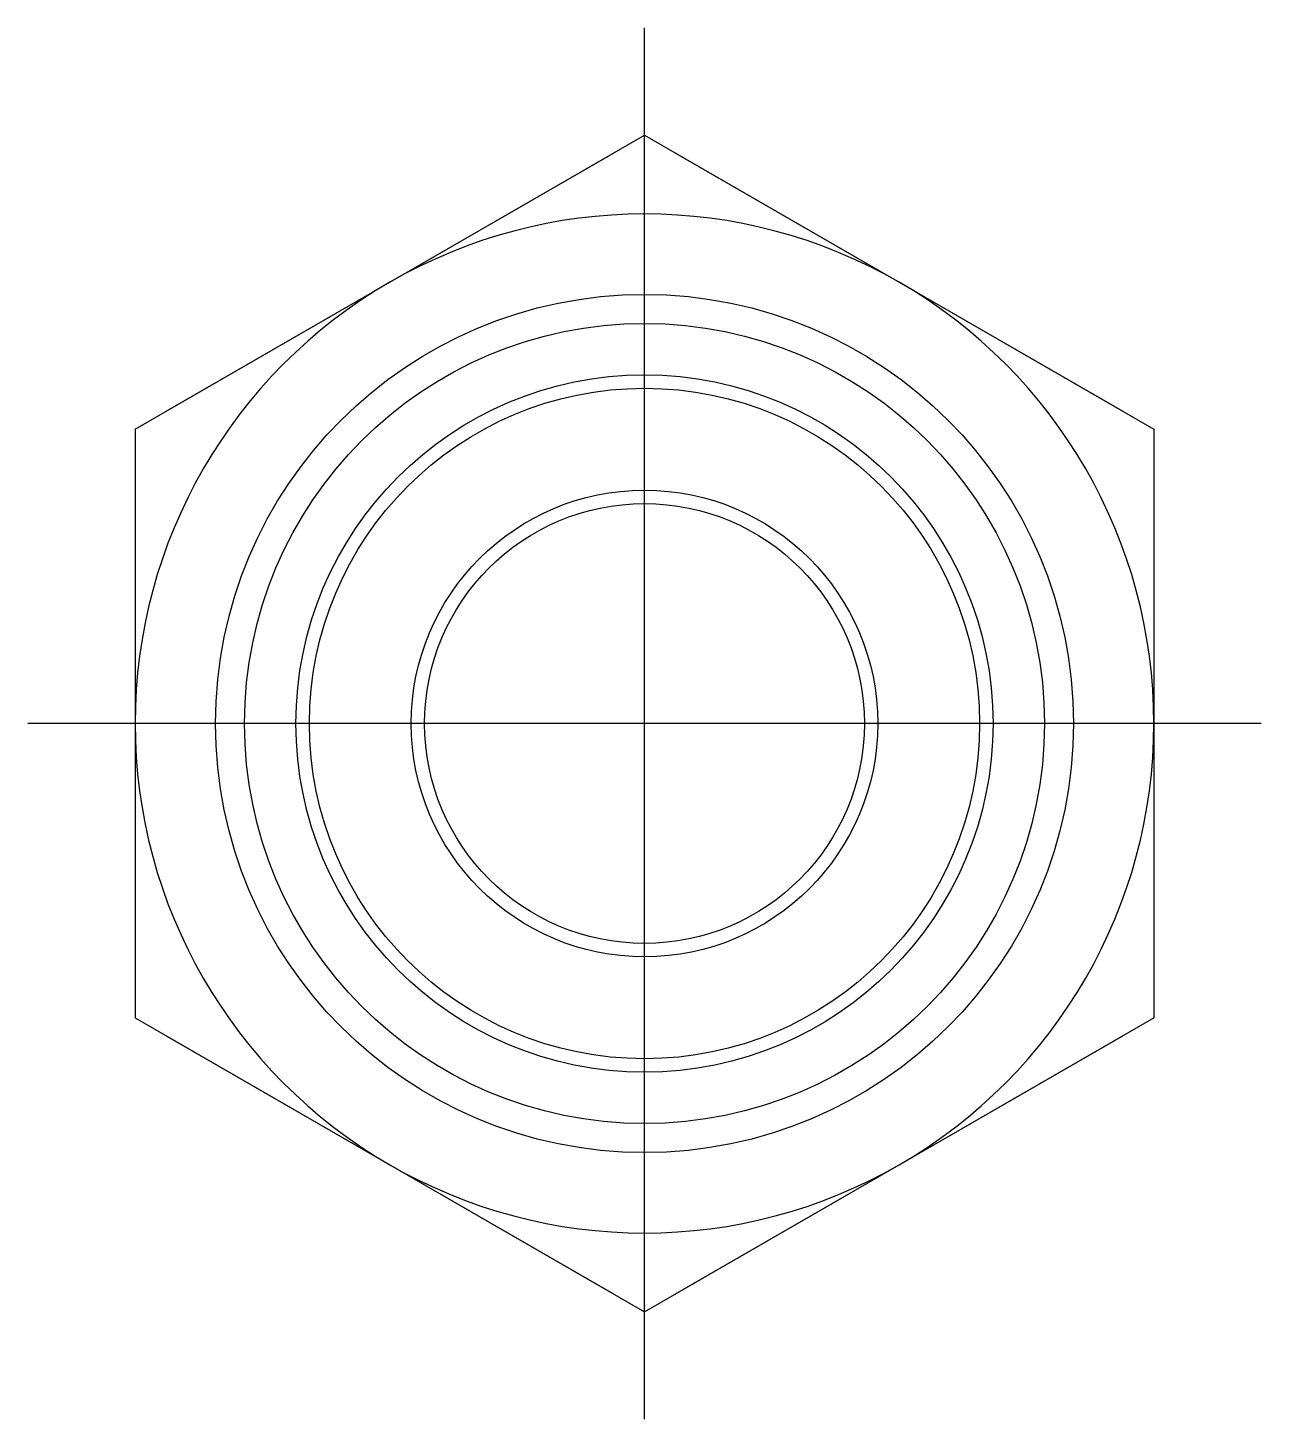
# Model space of a CAD drawing. Extents: x -2 to 64.1, y -32.4 to 13.
# Drawn here: x 41.06 to 64.06, y -12.97 to 12.97 of the extents above; entities that cross this region are included whole.
import ezdxf

# ---------------------------------------------------------------- set-up
doc = ezdxf.new("R2010")
doc.units = 0
doc.linetypes.add('CENTER', pattern=[50.8, 31.75, -6.35, 6.35, -6.35])
doc.layers.get('0').update_dxf_attribs({"linetype": 'CONTINUOUS'})
doc.layers.add('CENTER', color=1, linetype='CENTER')

msp = doc.modelspace()

# ---------------------------------------------------------------- linework, layer by layer
at = {"color": 7, "linetype": 'CONTINUOUS'}
for p, q in [((47.807, 8.227), (52.557, 10.97)), ((52.557, 10.97), (57.307, 8.227)), ((47.807, 8.227), (51.976, 10.634)), ((53.138, 10.634), (57.307, 8.227)), ((43.057, 5.485), (47.807, 8.227)), ((43.638, 5.82), (47.807, 8.227)), ((57.307, 8.227), (62.057, 5.485)), ((57.307, 8.227), (61.476, 5.82)), ((43.057, 5.485), (43.057, 0)), ((62.057, 5.485), (62.057, 0)), ((43.057, 4.814), (43.057, 0)), ((62.057, 4.814), (62.057, 0)), ((43.057, 0), (43.057, -4.814)), ((62.057, 0), (62.057, -5.485)), ((62.057, 0), (62.057, -4.814)), ((43.057, 0), (43.057, -5.485)), ((43.057, -5.485), (47.807, -8.227)), ((57.307, -8.227), (62.057, -5.485)), ((43.638, -5.82), (47.807, -8.227)), ((57.307, -8.227), (61.476, -5.82)), ((47.807, -8.227), (52.557, -10.97)), ((47.807, -8.227), (51.976, -10.634)), ((52.557, -10.97), (57.307, -8.227)), ((53.138, -10.634), (57.307, -8.227))]:
    msp.add_line(p, q, dxfattribs=at)
for radius in [8, 6.5, 6.25, 4.35, 4.1]:
    msp.add_circle((52.557, 0), radius, dxfattribs=at)
at = {"color": 3, "linetype": 'CONTINUOUS'}
msp.add_circle((52.557, 0), 7.458, dxfattribs=at)
at = {"color": 7, "linetype": 'CONTINUOUS'}
for start, end in [(60, 120), (120, 180), (0, 60), (180, 240), (300, 0), (240, 300)]:
    msp.add_arc((52.557, 0), 9.5, start, end, dxfattribs=at)
at = {"layer": 'CENTER', "color": 1, "linetype": 'CENTER'}
for p, q in [((52.557, -12.97), (52.557, 12.97)), ((64.057, 0), (41.057, 0))]:
    msp.add_line(p, q, dxfattribs=at)

doc.saveas('drawing.dxf')
